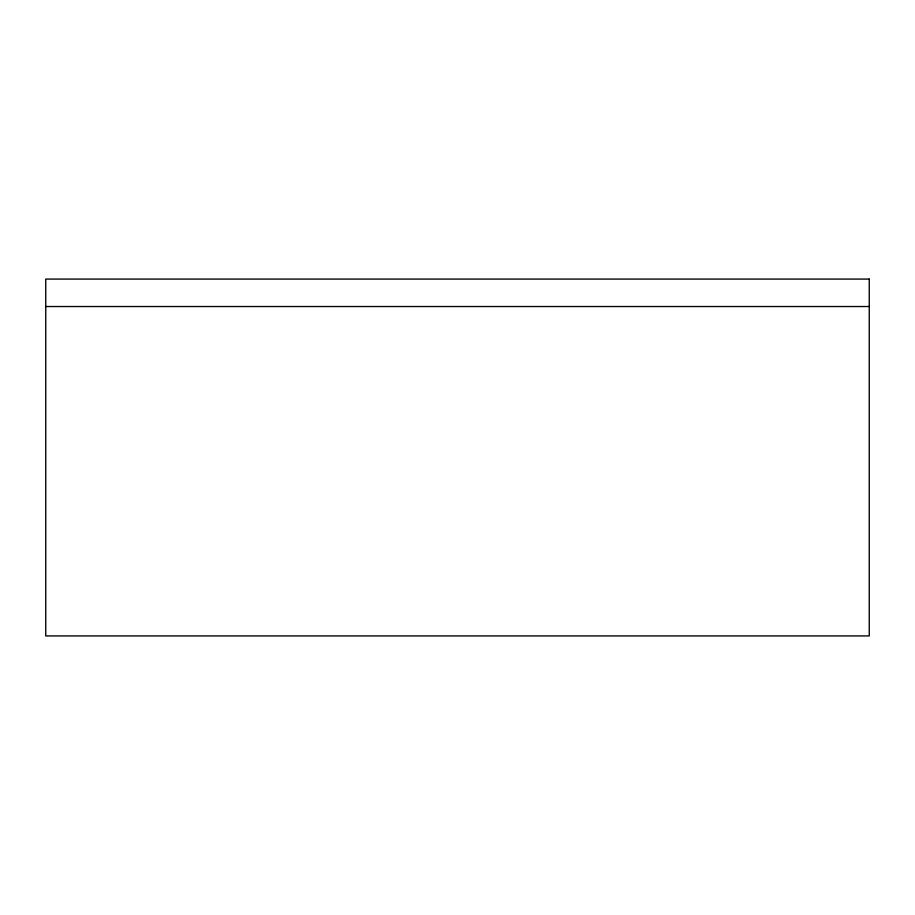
<?xml version="1.0" encoding="UTF-8"?>
<svg xmlns="http://www.w3.org/2000/svg" width="915" height="915" viewBox="0 0 915 915"><rect width="100%" height="100%" fill="white"/><g stroke="black" fill="none" stroke-linecap="round" stroke-linejoin="round"><path stroke-width="1.37" d="M45.75 306.525L869.25 306.525M869.25 279.075L45.75 279.075L45.75 635.925L869.25 635.925L869.25 279.075"/></g></svg>
